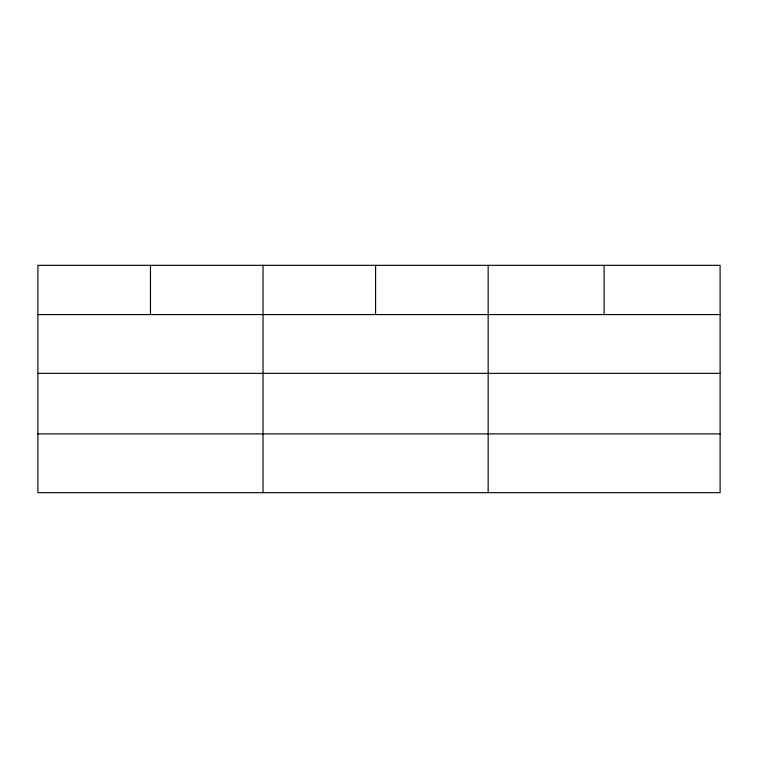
<?xml version="1.0" encoding="UTF-8"?>
<svg xmlns="http://www.w3.org/2000/svg" width="758" height="758" viewBox="0 0 758 758"><rect width="100%" height="100%" fill="white"/><g stroke="black" fill="none" stroke-linecap="round" stroke-linejoin="round"><path stroke-width="1.14" d="M720.1 373.353L720.1 265.328L37.9 265.328L37.9 492.672L720.1 492.672L720.1 373.353L37.9 373.353M37.9 314.579L720.1 314.579M37.9 433.898L720.1 433.898M604.126 265.328L604.126 314.579M488.152 265.328L488.152 492.672M375.589 265.328L375.589 314.579M263.026 265.328L263.026 492.672M150.463 265.328L150.463 314.579"/></g></svg>
